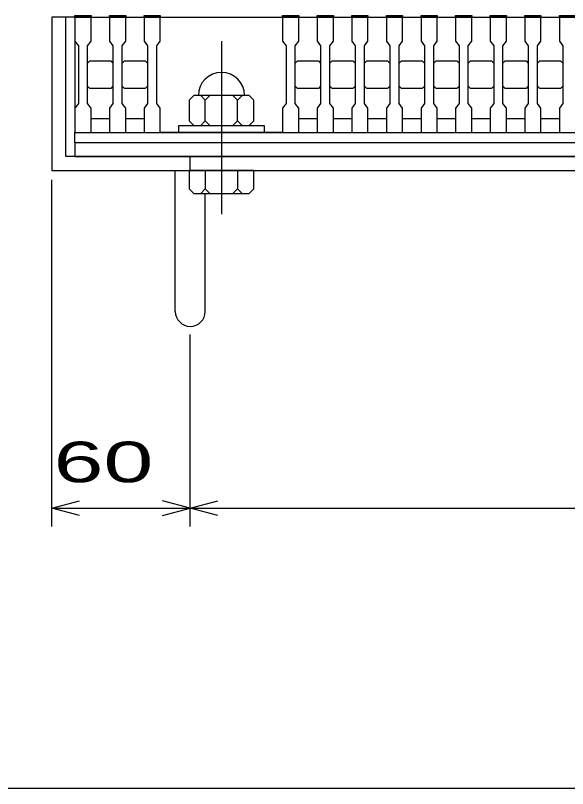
# Model space of a CAD drawing. Units: millimetres, scale not verified. Extents: x -1456 to 1385, y -1026 to 843.
# Drawn here: x -1155.8 to -916.5, y -917.2 to -582 of the extents above; entities that cross this region are included whole.
import ezdxf
from ezdxf.enums import TextEntityAlignment as Align

# ---------------------------------------------------------------- set-up
doc = ezdxf.new("R2010")
doc.units = ezdxf.units.MM
doc.header["$LTSCALE"] = 8
doc.linetypes.add('CHAIN', pattern=[18.5, 12, -1.5, 3.5, -1.5])
for name, color, linetype, lineweight in [('0_2', 150, 'Continuous', 25), ('16', 3, 'Continuous', 25), ('19', 6, 'Continuous', 25), ('22', 4, 'Continuous', 25)]:
    doc.layers.add(name, color=color, linetype=linetype, lineweight=lineweight)
doc.styles.add('ベクトル', font='')
doc.styles.get('ベクトル').set_extended_font_data('ベクトル')

msp = doc.modelspace()

# ---------------------------------------------------------------- linework, layer by layer
at = {"layer": '0_2'}
msp.add_line((1384.8, -917.2), (-1383.2, -917.2), dxfattribs=at)
at = {"layer": '16'}
for p, q in [((-1130, -582.7), (-1130, -582)), ((-1130, -582), (-1123, -582)), ((-1130, -582.7), (-1130, -593.2)), ((-1123, -582.7), (-1130, -582.7)), ((-1130, -582.7), (-1130, -626.7)), ((-1130, -582.7), (-675, -582.7)), ((-1123, -582), (-1123, -582.7)), ((-1123, -593.2), (-1123, -582.7)), ((-1115, -582.7), (-1115, -582)), ((-1115, -582), (-1108, -582)), ((-1115, -582.7), (-1115, -593.2)), ((-1108, -582.7), (-1115, -582.7)), ((-1108, -582), (-1108, -582.7)), ((-1108, -593.2), (-1108, -582.7)), ((-1100, -582.7), (-1100, -582)), ((-1100, -582), (-1093, -582)), ((-1100, -582.7), (-1100, -593.2)), ((-1093, -582.7), (-1100, -582.7)), ((-1093, -582), (-1093, -582.7)), ((-1093, -593.2), (-1093, -582.7)), ((-1093, -582.7), (-1040, -582.7)), ((-1040, -582.7), (-1040, -582)), ((-1040, -582), (-1033, -582)), ((-1040, -582.7), (-1040, -593.2)), ((-1033, -582.7), (-1040, -582.7)), ((-1033, -582), (-1033, -582.7)), ((-1033, -593.2), (-1033, -582.7)), ((-1025, -582.7), (-1025, -582)), ((-1025, -582), (-1018, -582)), ((-1025, -582.7), (-1025, -593.2)), ((-1018, -582.7), (-1025, -582.7)), ((-1018, -582), (-1018, -582.7)), ((-1018, -593.2), (-1018, -582.7)), ((-1010, -582.7), (-1010, -582)), ((-1010, -582), (-1003, -582)), ((-1010, -582.7), (-1010, -593.2)), ((-1003, -582.7), (-1010, -582.7)), ((-1003, -582), (-1003, -582.7)), ((-1003, -593.2), (-1003, -582.7)), ((-995, -582.7), (-995, -582)), ((-995, -582), (-988, -582)), ((-995, -582.7), (-995, -593.2)), ((-988, -582.7), (-995, -582.7)), ((-988, -582), (-988, -582.7)), ((-988, -593.2), (-988, -582.7)), ((-980, -582.7), (-980, -582)), ((-980, -582), (-973, -582)), ((-980, -582.7), (-980, -593.2)), ((-973, -582.7), (-980, -582.7)), ((-973, -582), (-973, -582.7)), ((-973, -593.2), (-973, -582.7)), ((-965, -582.7), (-965, -582)), ((-965, -582), (-958, -582)), ((-965, -582.7), (-965, -593.2)), ((-958, -582.7), (-965, -582.7)), ((-958, -582), (-958, -582.7)), ((-958, -593.2), (-958, -582.7)), ((-950, -582.7), (-950, -582)), ((-950, -582), (-943, -582)), ((-950, -582.7), (-950, -593.2)), ((-943, -582.7), (-950, -582.7)), ((-943, -582), (-943, -582.7)), ((-943, -593.2), (-943, -582.7)), ((-935, -582.7), (-935, -582)), ((-935, -582), (-928, -582)), ((-935, -582.7), (-935, -593.2)), ((-928, -582.7), (-935, -582.7)), ((-928, -582), (-928, -582.7)), ((-928, -593.2), (-928, -582.7)), ((-920, -582.7), (-920, -582)), ((-920, -582), (-913, -582)), ((-920, -582.7), (-920, -593.2)), ((-913, -582.7), (-920, -582.7)), ((-1130, -593.2), (-1128.5, -595.2)), ((-1124.5, -595.2), (-1123, -593.2)), ((-1115, -593.2), (-1113.5, -595.2)), ((-1109.5, -595.2), (-1108, -593.2)), ((-1100, -593.2), (-1098.5, -595.2)), ((-1094.5, -595.2), (-1093, -593.2)), ((-1040, -593.2), (-1038.5, -595.2)), ((-1034.5, -595.2), (-1033, -593.2)), ((-1025, -593.2), (-1023.5, -595.2)), ((-1019.5, -595.2), (-1018, -593.2)), ((-1010, -593.2), (-1008.5, -595.2)), ((-1004.5, -595.2), (-1003, -593.2)), ((-995, -593.2), (-993.5, -595.2)), ((-989.5, -595.2), (-988, -593.2)), ((-980, -593.2), (-978.5, -595.2)), ((-974.5, -595.2), (-973, -593.2)), ((-965, -593.2), (-963.5, -595.2)), ((-959.5, -595.2), (-958, -593.2)), ((-950, -593.2), (-948.5, -595.2)), ((-944.5, -595.2), (-943, -593.2)), ((-935, -593.2), (-933.5, -595.2)), ((-929.5, -595.2), (-928, -593.2)), ((-920, -593.2), (-918.5, -595.2)), ((-1128.5, -595.2), (-1128.5, -620.2)), ((-1124.5, -620.2), (-1124.5, -595.2)), ((-1113.5, -595.2), (-1113.5, -620.2)), ((-1109.5, -620.2), (-1109.5, -595.2)), ((-1098.5, -595.2), (-1098.5, -620.2)), ((-1094.5, -620.2), (-1094.5, -595.2)), ((-1038.5, -595.2), (-1038.5, -620.2)), ((-1034.5, -620.2), (-1034.5, -595.2)), ((-1023.5, -595.2), (-1023.5, -620.2)), ((-1019.5, -620.2), (-1019.5, -595.2)), ((-1008.5, -595.2), (-1008.5, -620.2)), ((-1004.5, -620.2), (-1004.5, -595.2)), ((-993.5, -595.2), (-993.5, -620.2)), ((-989.5, -620.2), (-989.5, -595.2)), ((-978.5, -595.2), (-978.5, -620.2)), ((-974.5, -620.2), (-974.5, -595.2)), ((-963.5, -595.2), (-963.5, -620.2)), ((-959.5, -620.2), (-959.5, -595.2)), ((-948.5, -595.2), (-948.5, -620.2)), ((-944.5, -620.2), (-944.5, -595.2)), ((-933.5, -595.2), (-933.5, -620.2)), ((-929.5, -620.2), (-929.5, -595.2)), ((-918.5, -595.2), (-918.5, -620.2)), ((-1124.5, -602.7), (-1123.5, -601.7)), ((-1123.5, -601.7), (-1114.5, -601.7)), ((-1114.5, -601.7), (-1113.5, -602.7)), ((-1109.5, -602.7), (-1108.5, -601.7)), ((-1108.5, -601.7), (-1099.5, -601.7)), ((-1099.5, -601.7), (-1098.5, -602.7)), ((-1034.5, -602.7), (-1033.5, -601.7)), ((-1033.5, -601.7), (-1024.5, -601.7)), ((-1024.5, -601.7), (-1023.5, -602.7)), ((-1019.5, -602.7), (-1018.5, -601.7)), ((-1018.5, -601.7), (-1009.5, -601.7)), ((-1009.5, -601.7), (-1008.5, -602.7)), ((-1004.5, -602.7), (-1003.5, -601.7)), ((-1003.5, -601.7), (-994.5, -601.7)), ((-994.5, -601.7), (-993.5, -602.7)), ((-989.5, -602.7), (-988.5, -601.7)), ((-988.5, -601.7), (-979.5, -601.7)), ((-979.5, -601.7), (-978.5, -602.7)), ((-974.5, -602.7), (-973.5, -601.7)), ((-973.5, -601.7), (-964.5, -601.7)), ((-964.5, -601.7), (-963.5, -602.7)), ((-959.5, -602.7), (-958.5, -601.7)), ((-958.5, -601.7), (-949.5, -601.7)), ((-949.5, -601.7), (-948.5, -602.7)), ((-944.5, -602.7), (-943.5, -601.7)), ((-943.5, -601.7), (-934.5, -601.7)), ((-934.5, -601.7), (-933.5, -602.7)), ((-929.5, -602.7), (-928.5, -601.7)), ((-928.5, -601.7), (-919.5, -601.7)), ((-919.5, -601.7), (-918.5, -602.7)), ((-1123.5, -613.7), (-1124.5, -612.7)), ((-1113.5, -612.7), (-1114.5, -613.7)), ((-1108.5, -613.7), (-1109.5, -612.7)), ((-1098.5, -612.7), (-1099.5, -613.7)), ((-1033.5, -613.7), (-1034.5, -612.7)), ((-1023.5, -612.7), (-1024.5, -613.7)), ((-1018.5, -613.7), (-1019.5, -612.7)), ((-1008.5, -612.7), (-1009.5, -613.7)), ((-1003.5, -613.7), (-1004.5, -612.7)), ((-993.5, -612.7), (-994.5, -613.7)), ((-988.5, -613.7), (-989.5, -612.7)), ((-978.5, -612.7), (-979.5, -613.7)), ((-973.5, -613.7), (-974.5, -612.7)), ((-963.5, -612.7), (-964.5, -613.7)), ((-958.5, -613.7), (-959.5, -612.7)), ((-948.5, -612.7), (-949.5, -613.7)), ((-943.5, -613.7), (-944.5, -612.7)), ((-933.5, -612.7), (-934.5, -613.7)), ((-928.5, -613.7), (-929.5, -612.7)), ((-918.5, -612.7), (-919.5, -613.7)), ((-1114.5, -613.7), (-1123.5, -613.7)), ((-1099.5, -613.7), (-1108.5, -613.7)), ((-1078.5, -616.7), (-1080.5, -618.7)), ((-1054.5, -616.7), (-1078.5, -616.7)), ((-1073.5, -618.7), (-1075.5, -616.7)), ((-1071.5, -616.7), (-1073.5, -618.7)), ((-1059.5, -618.7), (-1061.5, -616.7)), ((-1057.5, -616.7), (-1059.5, -618.7)), ((-1052.5, -618.7), (-1054.5, -616.7)), ((-1024.5, -613.7), (-1033.5, -613.7)), ((-1009.5, -613.7), (-1018.5, -613.7)), ((-994.5, -613.7), (-1003.5, -613.7)), ((-979.5, -613.7), (-988.5, -613.7)), ((-964.5, -613.7), (-973.5, -613.7)), ((-949.5, -613.7), (-958.5, -613.7)), ((-934.5, -613.7), (-943.5, -613.7)), ((-919.5, -613.7), (-928.5, -613.7)), ((-1080.5, -618.7), (-1080.5, -627.7)), ((-1073.5, -627.7), (-1073.5, -618.7)), ((-1059.5, -627.7), (-1059.5, -618.7)), ((-1052.5, -627.7), (-1052.5, -618.7)), ((-1128.5, -620.2), (-1130, -622.2)), ((-1130, -622.2), (-1130, -632.7)), ((-1123, -622.2), (-1124.5, -620.2)), ((-1123, -632.7), (-1123, -622.2)), ((-1113.5, -620.2), (-1115, -622.2)), ((-1115, -622.2), (-1115, -632.7)), ((-1108, -622.2), (-1109.5, -620.2)), ((-1108, -632.7), (-1108, -622.2)), ((-1098.5, -620.2), (-1100, -622.2)), ((-1100, -622.2), (-1100, -632.7)), ((-1093, -622.2), (-1094.5, -620.2)), ((-1093, -632.7), (-1093, -622.2)), ((-1038.5, -620.2), (-1040, -622.2)), ((-1040, -622.2), (-1040, -632.7)), ((-1033, -622.2), (-1034.5, -620.2)), ((-1033, -632.7), (-1033, -622.2)), ((-1023.5, -620.2), (-1025, -622.2)), ((-1025, -622.2), (-1025, -632.7)), ((-1018, -622.2), (-1019.5, -620.2)), ((-1018, -632.7), (-1018, -622.2)), ((-1008.5, -620.2), (-1010, -622.2)), ((-1010, -622.2), (-1010, -632.7)), ((-1003, -622.2), (-1004.5, -620.2)), ((-1003, -632.7), (-1003, -622.2)), ((-993.5, -620.2), (-995, -622.2)), ((-995, -622.2), (-995, -632.7)), ((-988, -622.2), (-989.5, -620.2)), ((-988, -632.7), (-988, -622.2)), ((-978.5, -620.2), (-980, -622.2)), ((-980, -622.2), (-980, -632.7)), ((-973, -622.2), (-974.5, -620.2)), ((-973, -632.7), (-973, -622.2)), ((-963.5, -620.2), (-965, -622.2)), ((-965, -622.2), (-965, -632.7)), ((-958, -622.2), (-959.5, -620.2)), ((-958, -632.7), (-958, -622.2)), ((-948.5, -620.2), (-950, -622.2)), ((-950, -622.2), (-950, -632.7)), ((-943, -622.2), (-944.5, -620.2)), ((-943, -632.7), (-943, -622.2)), ((-933.5, -620.2), (-935, -622.2)), ((-935, -622.2), (-935, -632.7)), ((-928, -622.2), (-929.5, -620.2)), ((-928, -632.7), (-928, -622.2)), ((-918.5, -620.2), (-920, -622.2)), ((-920, -622.2), (-920, -632.7)), ((-1123, -626.7), (-1115, -626.7)), ((-1108, -626.7), (-1100, -626.7)), ((-1033, -626.7), (-1025, -626.7)), ((-1018, -626.7), (-1010, -626.7)), ((-1003, -626.7), (-995, -626.7)), ((-988, -626.7), (-980, -626.7)), ((-973, -626.7), (-965, -626.7)), ((-958, -626.7), (-950, -626.7)), ((-943, -626.7), (-935, -626.7)), ((-928, -626.7), (-920, -626.7)), ((-1085, -632.7), (-1085, -629.7)), ((-1085, -629.7), (-1048, -629.7)), ((-1080.5, -627.7), (-1078.5, -629.7)), ((-1075.5, -629.7), (-1073.5, -627.7)), ((-1073.5, -627.7), (-1071.5, -629.7)), ((-1061.5, -629.7), (-1059.5, -627.7)), ((-1059.5, -627.7), (-1057.5, -629.7)), ((-1054.5, -629.7), (-1052.5, -627.7)), ((-1048, -629.7), (-1048, -632.7)), ((-1130, -632.7), (-1123, -632.7)), ((-1130, -632.7), (-675, -632.7)), ((-1130, -637.2), (-1130, -632.7)), ((-1115, -632.7), (-1108, -632.7)), ((-1100, -632.7), (-1093, -632.7)), ((-1040, -632.7), (-1093, -632.7)), ((-1048, -632.7), (-1085, -632.7)), ((-1040, -632.7), (-1033, -632.7)), ((-1025, -632.7), (-1018, -632.7)), ((-1010, -632.7), (-1003, -632.7)), ((-995, -632.7), (-988, -632.7)), ((-980, -632.7), (-973, -632.7)), ((-965, -632.7), (-958, -632.7)), ((-950, -632.7), (-943, -632.7)), ((-935, -632.7), (-928, -632.7)), ((-920, -632.7), (-913, -632.7)), ((-675, -637.2), (-1130, -637.2)), ((-1130, -637.2), (-1130, -643.2)), ((-1130, -643.2), (-675, -643.2))]:
    msp.add_line(p, q, dxfattribs=at)
at = {"layer": '16', "linetype": 'CHAIN'}
msp.add_line((-1066.5, -593.1), (-1066.5, -668.1), dxfattribs=at)
at = {"layer": '16'}
msp.add_arc((-1066.5, -616.7), 10, 0, 180, dxfattribs=at)
at = {"layer": '19'}
for p, q in [((-1130, -582.7), (-1140, -582.7)), ((-1140, -582.7), (-1140, -649.2)), ((-1134, -643.2), (-1134, -582.7)), ((-226, -643.2), (-1134, -643.2)), ((-1080, -649.2), (-1080, -643.2)), ((-1140, -649.2), (-220, -649.2)), ((-1086.5, -710.31), (-1086.5, -649.2)), ((-1080.5, -649.2), (-1080.5, -657.2)), ((-1052.5, -649.2), (-1080.5, -649.2)), ((-1073.5, -649.2), (-1073.5, -657.2)), ((-1059.5, -649.2), (-1059.5, -657.2)), ((-1052.5, -657.2), (-1052.5, -649.2)), ((-1080.5, -657.2), (-1078.5, -659.2)), ((-1078.5, -659.2), (-1054.5, -659.2)), ((-1073.5, -657.2), (-1075.5, -659.2)), ((-1071.5, -659.2), (-1073.5, -657.2)), ((-1073.5, -710.31), (-1073.5, -659.2)), ((-1059.5, -657.2), (-1061.5, -659.2)), ((-1057.5, -659.2), (-1059.5, -657.2)), ((-1054.5, -659.2), (-1052.5, -657.2))]:
    msp.add_line(p, q, dxfattribs=at)
msp.add_arc((-1080, -710.31), 6.5, 180, 0, dxfattribs=at)
at = {"layer": '22'}
for p, q in [((-1140, -803.6), (-1140, -653.2)), ((-1080, -803.6), (-1080, -720.4)), ((-1140, -795.6), (-1128, -792.4)), ((-1080, -795.6), (-1092, -792.4)), ((-1080, -795.6), (-1068, -792.4)), ((-1128, -798.8), (-1140, -795.6)), ((-1140, -795.6), (-1080, -795.6)), ((-1092, -798.8), (-1080, -795.6)), ((-1068, -798.8), (-1080, -795.6)), ((-1080, -795.6), (-280, -795.6))]:
    msp.add_line(p, q, dxfattribs=at)

# ---------------------------------------------------------------- texts
at = {"layer": '22', "color": 2, "style": 'ベクトル', "width": 1.65}
msp.add_text(' 60 ', height=17.6, dxfattribs=at).set_placement((-1150, -775.6), align=Align.MIDDLE_LEFT)

doc.saveas('drawing.dxf')
